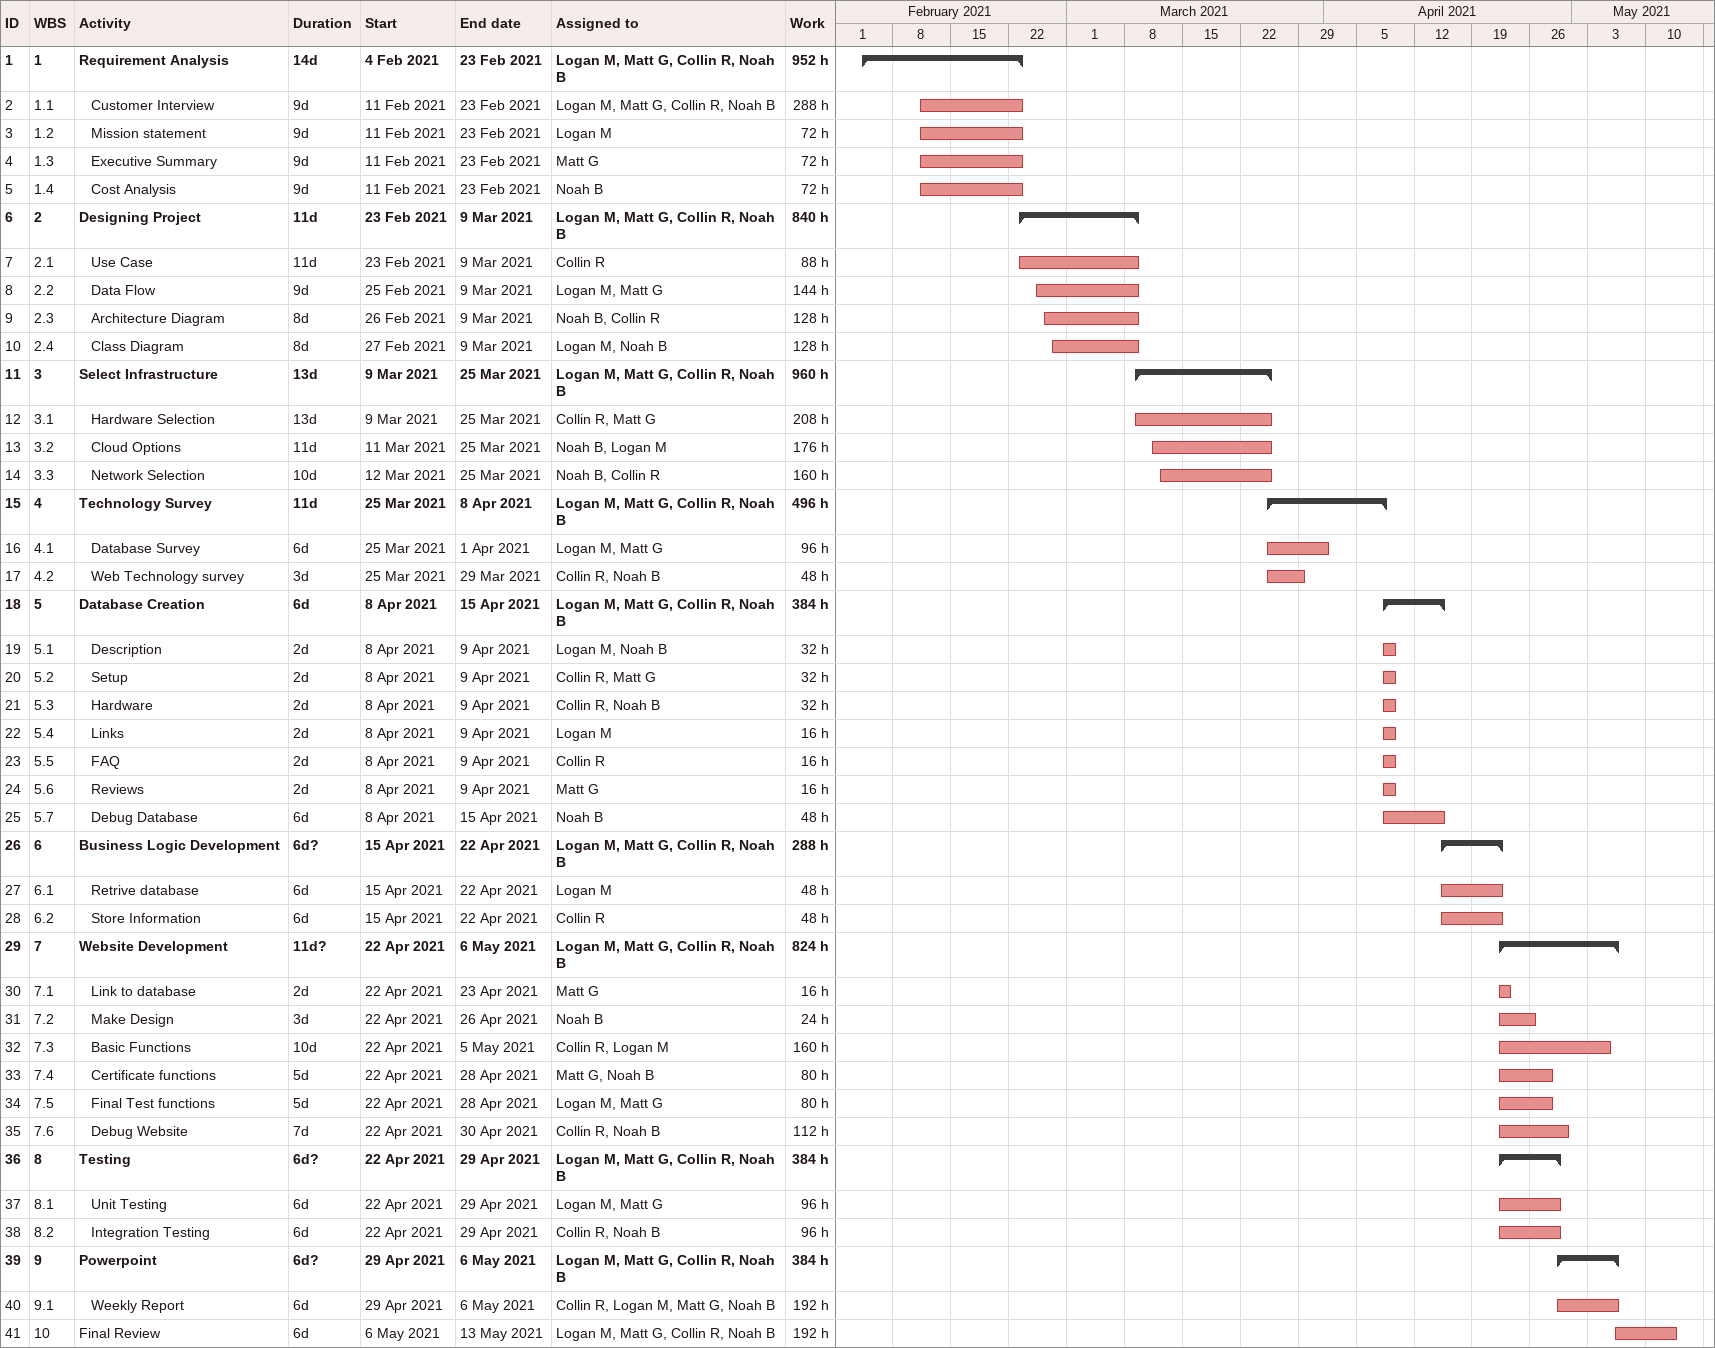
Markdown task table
| ID | WBS | Task | Duration | Start | Finish | Resources | Work (h) |
|---|---|---|---|---|---|---|---|
| 1 | 1 | **Requirement Analysis** | 14d | 2021-02-04 | 2021-02-23 | Logan M, Matt G, Collin R, Noah B | 952 |
| 2 | 1.1 | Customer Interview | 9d | 2021-02-11 | 2021-02-23 | Logan M, Matt G, Collin R, Noah B | 288 |
| 3 | 1.2 | Mission statement | 9d | 2021-02-11 | 2021-02-23 | Logan M | 72 |
| 4 | 1.3 | Executive Summary | 9d | 2021-02-11 | 2021-02-23 | Matt G | 72 |
| 5 | 1.4 | Cost Analysis | 9d | 2021-02-11 | 2021-02-23 | Noah B | 72 |
| 6 | 2 | **Designing Project** | 11d | 2021-02-23 | 2021-03-09 | Logan M, Matt G, Collin R, Noah B | 840 |
| 7 | 2.1 | Use Case | 11d | 2021-02-23 | 2021-03-09 | Collin R | 88 |
| 8 | 2.2 | Data Flow | 9d | 2021-02-25 | 2021-03-09 | Logan M, Matt G | 144 |
| 9 | 2.3 | Architecture Diagram | 8d | 2021-02-26 | 2021-03-09 | Noah B, Collin R | 128 |
| 10 | 2.4 | Class Diagram | 8d | 2021-02-27 | 2021-03-09 | Logan M, Noah B | 128 |
| 11 | 3 | **Select Infrastructure** | 13d | 2021-03-09 | 2021-03-25 | Logan M, Matt G, Collin R, Noah B | 960 |
| 12 | 3.1 | Hardware Selection | 13d | 2021-03-09 | 2021-03-25 | Collin R, Matt G | 208 |
| 13 | 3.2 | Cloud Options | 11d | 2021-03-11 | 2021-03-25 | Noah B, Logan M | 176 |
| 14 | 3.3 | Network Selection | 10d | 2021-03-12 | 2021-03-25 | Noah B, Collin R | 160 |
| 15 | 4 | **Technology Survey** | 11d | 2021-03-25 | 2021-04-08 | Logan M, Matt G, Collin R, Noah B | 496 |
| 16 | 4.1 | Database Survey | 6d | 2021-03-25 | 2021-04-01 | Logan M, Matt G | 96 |
| 17 | 4.2 | Web Technology survey | 3d | 2021-03-25 | 2021-03-29 | Collin R, Noah B | 48 |
| 18 | 5 | **Database Creation** | 6d | 2021-04-08 | 2021-04-15 | Logan M, Matt G, Collin R, Noah B | 384 |
| 19 | 5.1 | Description | 2d | 2021-04-08 | 2021-04-09 | Logan M, Noah B | 32 |
| 20 | 5.2 | Setup | 2d | 2021-04-08 | 2021-04-09 | Collin R, Matt G | 32 |
| 21 | 5.3 | Hardware | 2d | 2021-04-08 | 2021-04-09 | Collin R, Noah B | 32 |
| 22 | 5.4 | Links | 2d | 2021-04-08 | 2021-04-09 | Logan M | 16 |
| 23 | 5.5 | FAQ | 2d | 2021-04-08 | 2021-04-09 | Collin R | 16 |
| 24 | 5.6 | Reviews | 2d | 2021-04-08 | 2021-04-09 | Matt G | 16 |
| 25 | 5.7 | Debug Database | 6d | 2021-04-08 | 2021-04-15 | Noah B | 48 |
| 26 | 6 | **Business Logic Development** | 6d? | 2021-04-15 | 2021-04-22 | Logan M, Matt G, Collin R, Noah B | 288 |
| 27 | 6.1 | Retrive database | 6d | 2021-04-15 | 2021-04-22 | Logan M | 48 |
| 28 | 6.2 | Store Information | 6d | 2021-04-15 | 2021-04-22 | Collin R | 48 |
| 29 | 7 | **Website Development** | 11d? | 2021-04-22 | 2021-05-06 | Logan M, Matt G, Collin R, Noah B | 824 |
| 30 | 7.1 | Link to database | 2d | 2021-04-22 | 2021-04-23 | Matt G | 16 |
| 31 | 7.2 | Make Design | 3d | 2021-04-22 | 2021-04-26 | Noah B | 24 |
| 32 | 7.3 | Basic Functions | 10d | 2021-04-22 | 2021-05-05 | Collin R, Logan M | 160 |
| 33 | 7.4 | Certificate functions | 5d | 2021-04-22 | 2021-04-28 | Matt G, Noah B | 80 |
| 34 | 7.5 | Final Test functions | 5d | 2021-04-22 | 2021-04-28 | Logan M, Matt G | 80 |
| 35 | 7.6 | Debug Website | 7d | 2021-04-22 | 2021-04-30 | Collin R, Noah B | 112 |
| 36 | 8 | **Testing** | 6d? | 2021-04-22 | 2021-04-29 | Logan M, Matt G, Collin R, Noah B | 384 |
| 37 | 8.1 | Unit Testing | 6d | 2021-04-22 | 2021-04-29 | Logan M, Matt G | 96 |
| 38 | 8.2 | Integration Testing | 6d | 2021-04-22 | 2021-04-29 | Collin R, Noah B | 96 |
| 39 | 9 | **Powerpoint** | 6d? | 2021-04-29 | 2021-05-06 | Logan M, Matt G, Collin R, Noah B | 384 |
| 40 | 9.1 | Weekly Report | 6d | 2021-04-29 | 2021-05-06 | Collin R, Logan M, Matt G, Noah B | 192 |
| 41 | 10 | Final Review | 6d | 2021-05-06 | 2021-05-13 | Logan M, Matt G, Collin R, Noah B | 192 |
